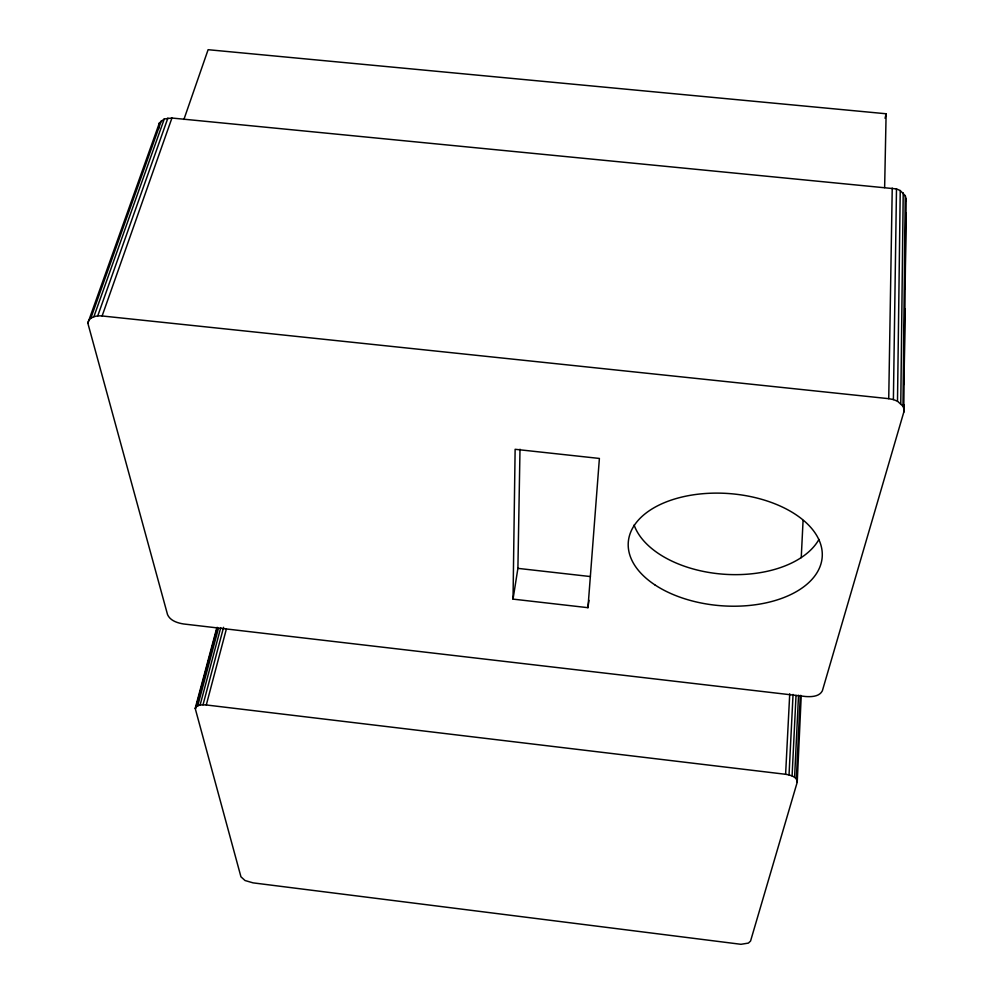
<?xml version="1.0" encoding="UTF-8"?>
<svg xmlns="http://www.w3.org/2000/svg" width="994" height="994" viewBox="0 0 994 994"><rect width="100%" height="100%" fill="white"/><g stroke="black" fill="none" stroke-linecap="round" stroke-linejoin="round"><path stroke-width="1.49" d="M904.006 409.23L902.987 406.223L905.248 195.669L900.241 190.562L896.489 188.922L171.925 118.037L164.296 118.945L159.388 122.958L87.832 323.149L167.551 614.652C170.235 620.716 177.417 622.965 183.468 623.959L805.712 696.533C811.477 696.918 819.354 696.695 822.349 690.842L903.745 412.311L906.168 198.788L905.248 195.669M903.745 412.311L903.832 404.57M904.043 384.467L904.826 308.699M905.037 288.608L905.82 212.84M797.225 782.203L797.25 780.526C795.287 776.128 789.895 775.022 785.608 774.289L206.292 704.97C202.528 704.734 197.16 704.411 195.197 708.387L240.946 876.807L245.033 880.522L253.048 882.858L740.977 944.3L748.395 943.095L750.557 941.045L797.225 782.203L801.239 695.551M902.987 406.223L897.495 401.216L900.241 190.562M900.775 403.489L903.223 192.861M513.028 599.121L515.128 449.3L599.394 458.445L587.963 607.682L513.028 599.121L517.899 568.369L519.999 449.226M897.495 401.216L893.395 399.576L896.489 188.922M893.395 399.576L888.735 398.669L892.239 188.077M884.635 187.63L886.114 113.763L208.106 49.7L183.902 119.466M794.591 777.283L798.53 695.291M796.356 778.849L800.294 695.353M801.239 557.671L803.077 520.458M792.094 775.941L796.032 695.477M785.608 774.289L789.733 693.824M789.037 774.922L793.05 694.446M906.019 200.937L906.168 198.788M587.963 607.682L588.92 600.314M885.07 118.298L886.114 113.763M203.024 704.808L223.6 627.301M206.292 704.97L226.396 628.929M197.719 705.827L218.419 628.419M200.092 705.094L220.743 627.636M195.197 708.387L216.903 627.45M195.632 708.536L217.351 627.438M87.832 323.149C89.013 316.775 96.666 315.371 102.121 315.968L888.735 398.669M159.388 122.958L158.518 128.971M102.121 315.968L171.925 118.037M97.735 315.906L167.887 118.062M90.814 318.229L161.401 120.622M93.883 316.676L164.296 118.945M517.899 568.369L590.424 576.557M818.957 539.407A96.02 56.919 4.2 0 1 722.899 574.159A96.02 56.919 4.2 0 1 634.097 525.018M654.698 584.745A97.238 56.223 4.4 0 0 818.248 570.506A97.238 56.223 4.4 0 0 702.857 493.707A97.238 56.223 4.4 0 0 654.698 584.745"/></g></svg>
